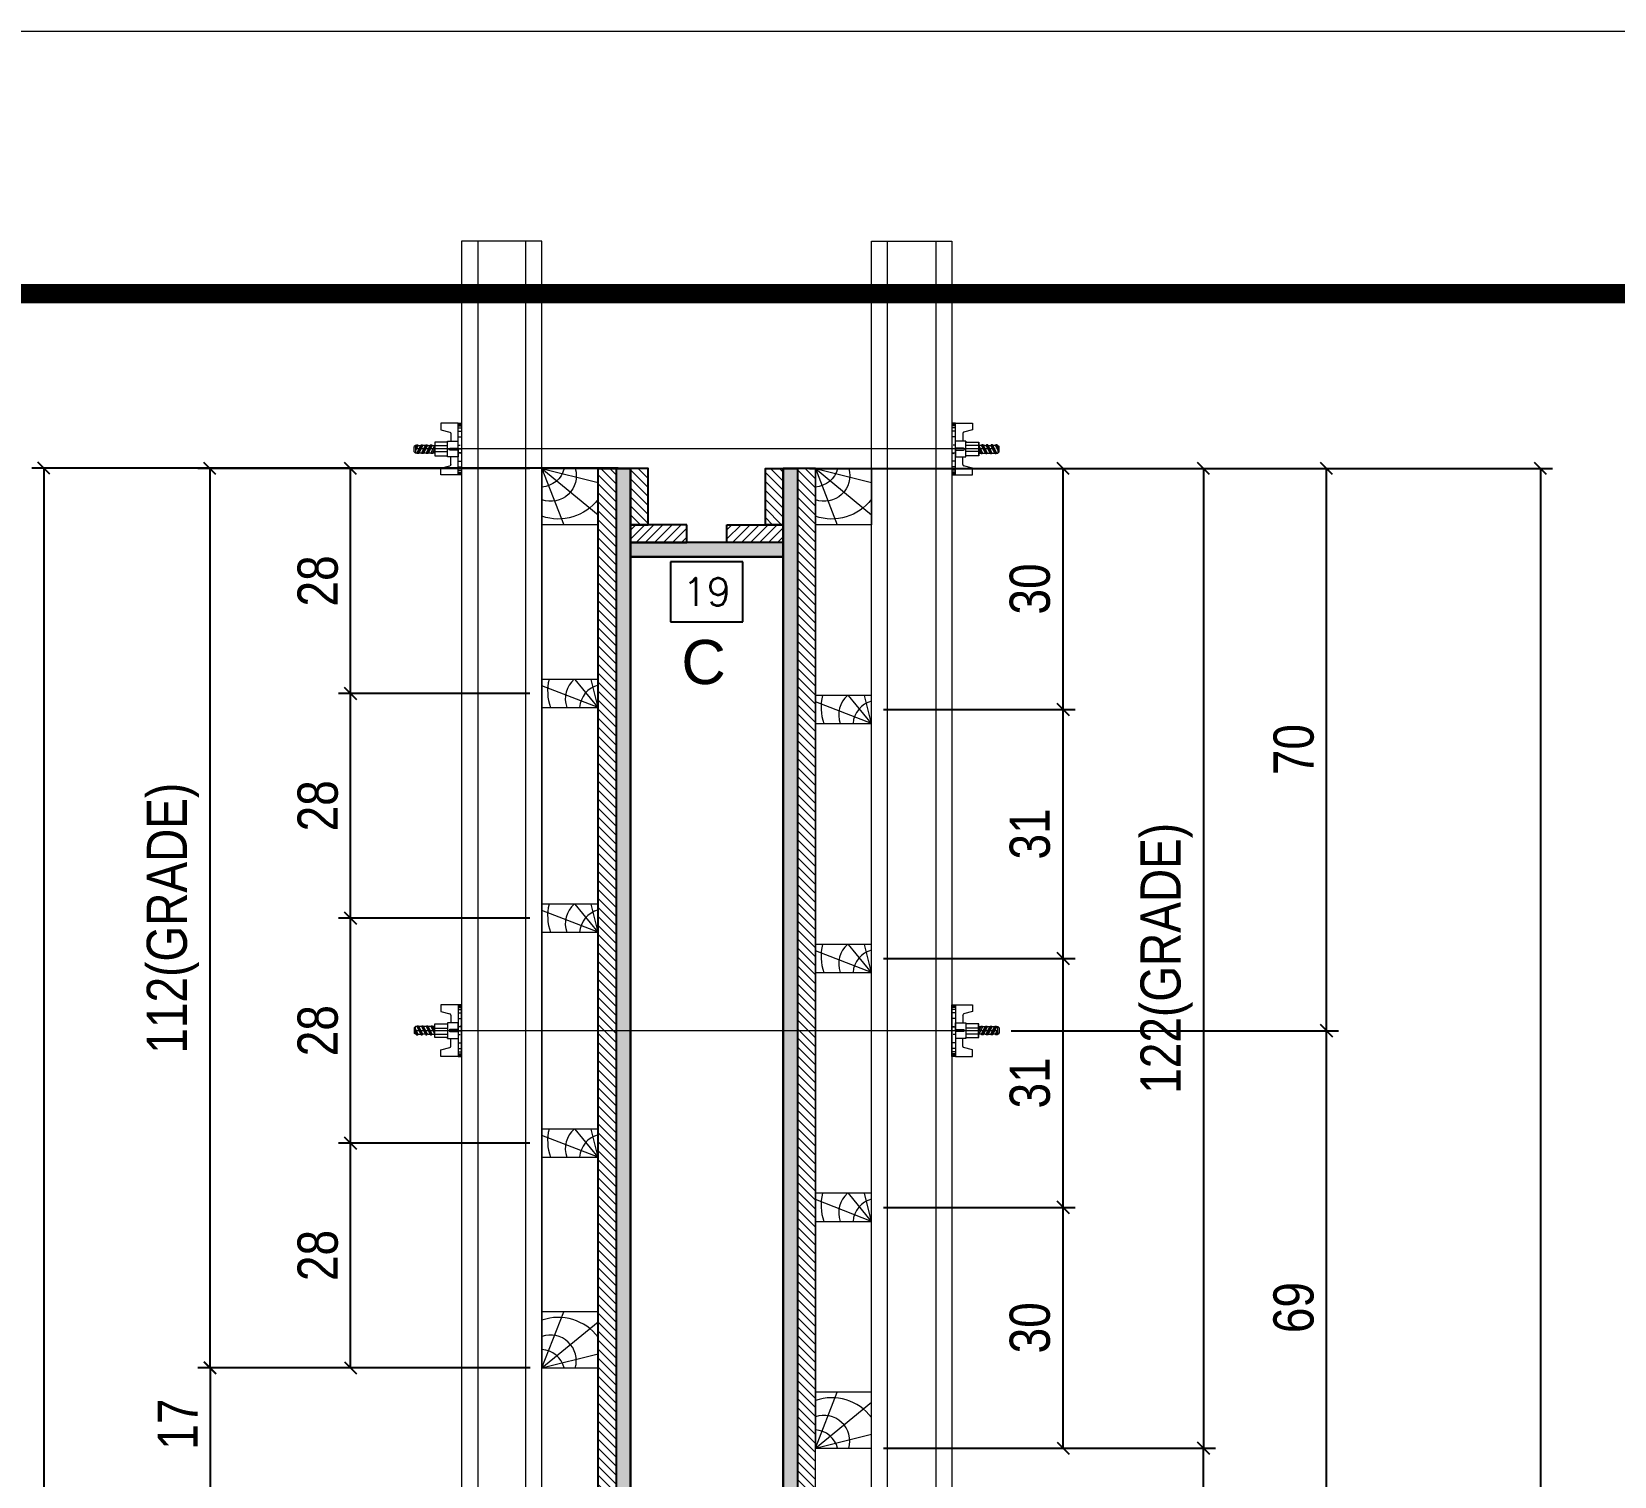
# Model space of a CAD drawing. Header units: millimetres. Extents: x 13777 to 27878, y -21631 to 6985.
# Drawn here: x 20007.9 to 20249.5, y -1275.8 to -1055.3 of the extents above; entities that cross this region are included whole.
import ezdxf
from ezdxf.enums import TextEntityAlignment as Align

# ---------------------------------------------------------------- set-up
doc = ezdxf.new("R2010")
doc.units = ezdxf.units.MM
doc.linetypes.add('DASHED', pattern=[0.75, 0.5, -0.25])
for name, color, linetype in [('CHAPA', 1, 'Continuous'), ('COTA', 241, 'Continuous'), ('F-PILARES-S', 170, 'Continuous'), ('MEIO_PONT', 93, 'Continuous'), ('SARRAFO', 251, 'Continuous'), ('TEXTO_GERAL', 7, 'Continuous')]:
    doc.layers.add(name, color=color, linetype=linetype)
for name, color, linetype, lineweight in [('Folhas', 255, 'Continuous', 9), ('Hachura', 251, 'Continuous', 9), ('Madeira', 126, 'Continuous', 18), ('Perfil Metálico', 224, 'Continuous', 18), ('SARRAFO DE PRESSAO', 251, 'DASHED', 9)]:
    doc.layers.add(name, color=color, linetype=linetype, lineweight=lineweight)
doc.styles.add('ARIAL', font='arial.ttf')
doc.styles.add('COTA TECNICA 2X', font='techl___.ttf', dxfattribs={"height": 10})
doc.styles.add('ROMANS', font='romans.shx')
doc.dimstyles.new('Cota Seção interna', dxfattribs={"dimtxt": 7, "dimasz": 6, "dimexe": 0.18, "dimexo": 2, "dimgap": -4, "dimtad": 3, "dimdec": 1, "dimlfac": 0.5, "dimzin": 12, "dimdsep": 46, "dimtxsty": 'ROMANS', "dimblk": 'ARCHTICK', "dimcen": 0.09, "dimse1": 1, "dimse2": 1, "dimsd1": 1, "dimsd2": 1, "dimclrd": 180, "dimclre": 5, "dimclrt": 1, "dimadec": 0, "dimazin": 3, "dimtfac": 1, "dimtdec": 1, "dimtofl": 0, "dimtmove": 0, "dimatfit": 3, "dimldrblk": 'ARCHTICK', "dimfxl": 1, "dimtolj": 1, "dimtzin": 0, "dimarcsym": 0})
doc.dimstyles.new('SECAO PILAR', dxfattribs={"dimtxt": 10, "dimasz": 3, "dimexe": 3, "dimexo": 3, "dimgap": 3, "dimtad": 1, "dimdec": 1, "dimlfac": 0.5, "dimzin": 12, "dimdsep": 46, "dimtxsty": 'COTA TECNICA 2X', "dimblk1": 'OBLIQUE', "dimblk2": 'OBLIQUE', "dimsah": 1, "dimcen": 0.9, "dimclrd": 256, "dimclre": 256, "dimclrt": 256, "dimadec": 1, "dimazin": 3, "dimtfac": 1, "dimtdec": 1, "dimtmove": 0, "dimatfit": 3, "dimfxl": 1, "dimtolj": 1, "dimtzin": 12, "dimarcsym": 0})

# ---------------------------------------------------------------- blocks, each defined once
blk = doc.blocks.new('9999999999')
at = {"layer": 'Folhas'}
blk.add_lwpolyline([(98138.98, 34190.21), (99623.98, 34190.21), (99623.98, 35240.21), (98138.98, 35240.21)], close=True, dxfattribs=at)
at = {"layer": 'Folhas', "color": 30, "const_width": 3}
blk.add_lwpolyline([(98213.98, 34230.21), (99583.98, 34230.21), (99583.98, 35200.21), (98213.98, 35200.21)], close=True, dxfattribs=at)
blk = doc.blocks.new('PONTALETE')
at = {"layer": 'Madeira'}
for q in [(2.71, 7), (7, 5.76), (7, 1.74)]:
    blk.add_line((0, 0), q, dxfattribs=at)
blk.add_lwpolyline([(0, 0), (7, 0), (7, 7), (0, 7)], close=True, dxfattribs=at)
for centre, radius, start, end in [((2.04, 0.06), 6.23, 37.2818, 109.0913), ((1.09, 0.9), 3.19, 343.603, 109.9847), ((-0.21, -0.78), 3.09, 14.6322, 86.0383)]:
    blk.add_arc(centre, radius, start, end, dxfattribs=at)
blk = doc.blocks.new('MEIO PONTALETE')
at = {"layer": 'Madeira'}
for q in [(2.71, 7), (3.5, 2.88), (3.5, 0.87)]:
    blk.add_line((0, 0), q, dxfattribs=at)
blk.add_lwpolyline([(0, 0), (3.5, 0), (3.5, 7), (0, 7)], close=True, dxfattribs=at)
for centre, radius, start, end in [((2.04, 0.06), 6.23, 76.4499, 109.0913), ((1.09, 0.9), 3.19, 40.9063, 109.9847), ((-0.21, -0.78), 3.09, 14.6322, 86.0383)]:
    blk.add_arc(centre, radius, start, end, dxfattribs=at)
blk = doc.blocks.new('_Oblique')
at = {"color": 0, "linetype": 'ByBlock', "lineweight": -2}
blk.add_line((-0.5, -0.5), (0.5, 0.5), dxfattribs=at)
blk = doc.blocks.new('*D2097')
at = {"layer": 'COTA', "lineweight": -2, "transparency": 16777216}
for p, q in [((573.24, 1202.99), (655.95, 1202.99)), ((652.95, 1202.99), (652.95, 958.98)), ((573.27, 958.98), (655.95, 958.98))]:
    blk.add_line(p, q, dxfattribs=at)
at = {"layer": 'Defpoints', "color": 0, "transparency": 16777216}
for p in [(570.24, 1202.99), (570.27, 958.98), (652.95, 958.98)]:
    blk.add_point(p, dxfattribs=at)
at = {"layer": 'COTA', "lineweight": -2, "transparency": 16777216, "xscale": 3, "yscale": 3, "zscale": 3}
for p, rotation in [((652.95, 1202.99), 90), ((652.95, 958.98), 270)]:
    blk.add_blockref('_Oblique', p, dxfattribs=dict(at, rotation=rotation))
at = {"layer": 'COTA', "transparency": 16777216, "insert": (643.73, 1080.99), "char_height": 10, "attachment_point": 5, "rotation": 90, "style": 'COTA TECNICA 2X'}
blk.add_mtext('\\A1;122(GRADE)', dxfattribs=at)
blk = doc.blocks.new('*D2098')
at = {"layer": 'COTA', "lineweight": -2, "transparency": 16777216}
for p, q in [((573.26, 1142.98), (620.95, 1142.98)), ((617.95, 1080.98), (617.95, 1142.98)), ((573.26, 1080.98), (620.95, 1080.98))]:
    blk.add_line(p, q, dxfattribs=at)
at = {"layer": 'Defpoints', "color": 0, "transparency": 16777216}
for p in [(570.26, 1142.98), (617.95, 1142.98), (570.26, 1080.98)]:
    blk.add_point(p, dxfattribs=at)
at = {"layer": 'COTA', "lineweight": -2, "transparency": 16777216, "xscale": 3, "yscale": 3, "zscale": 3}
for p, rotation in [((617.95, 1142.98), 90), ((617.95, 1080.98), 270)]:
    blk.add_blockref('_Oblique', p, dxfattribs=dict(at, rotation=rotation))
at = {"layer": 'COTA', "transparency": 16777216, "insert": (609.73, 1111.98), "char_height": 10, "attachment_point": 5, "rotation": 90, "style": 'COTA TECNICA 2X'}
blk.add_mtext('\\A1;31', dxfattribs=at)
blk = doc.blocks.new('*D2099')
at = {"layer": 'COTA', "lineweight": -2, "transparency": 16777216}
for p, q in [((573.26, 1202.99), (620.95, 1202.99)), ((617.95, 1142.98), (617.95, 1202.99)), ((573.26, 1142.98), (620.95, 1142.98))]:
    blk.add_line(p, q, dxfattribs=at)
at = {"layer": 'Defpoints', "color": 0, "transparency": 16777216}
for p in [(570.26, 1202.99), (617.95, 1202.99), (570.26, 1142.98)]:
    blk.add_point(p, dxfattribs=at)
at = {"layer": 'COTA', "lineweight": -2, "transparency": 16777216, "xscale": 3, "yscale": 3, "zscale": 3}
for p, rotation in [((617.95, 1202.99), 90), ((617.95, 1142.98), 270)]:
    blk.add_blockref('_Oblique', p, dxfattribs=dict(at, rotation=rotation))
at = {"layer": 'COTA', "transparency": 16777216, "insert": (609.73, 1172.99), "char_height": 10, "attachment_point": 5, "rotation": 90, "style": 'COTA TECNICA 2X'}
blk.add_mtext('\\A1;30', dxfattribs=at)
blk = doc.blocks.new('*D2100')
at = {"layer": 'COTA', "lineweight": -2, "transparency": 16777216}
for p, q in [((573.26, 1018.98), (620.95, 1018.98)), ((617.95, 958.98), (617.95, 1018.98)), ((573.23, 958.98), (620.95, 958.98))]:
    blk.add_line(p, q, dxfattribs=at)
at = {"layer": 'Defpoints', "color": 0, "transparency": 16777216}
for p in [(570.26, 1018.98), (617.95, 1018.98), (570.23, 958.98)]:
    blk.add_point(p, dxfattribs=at)
at = {"layer": 'COTA', "lineweight": -2, "transparency": 16777216, "xscale": 3, "yscale": 3, "zscale": 3}
for p, rotation in [((617.95, 1018.98), 90), ((617.95, 958.98), 270)]:
    blk.add_blockref('_Oblique', p, dxfattribs=dict(at, rotation=rotation))
at = {"layer": 'COTA', "transparency": 16777216, "insert": (609.73, 988.98), "char_height": 10, "attachment_point": 5, "rotation": 90, "style": 'COTA TECNICA 2X'}
blk.add_mtext('\\A1;30', dxfattribs=at)
blk = doc.blocks.new('*D2101')
at = {"layer": 'COTA', "lineweight": -2, "transparency": 16777216}
for p, q in [((573.26, 1080.98), (620.95, 1080.98)), ((617.95, 1018.98), (617.95, 1080.98)), ((573.26, 1018.98), (620.95, 1018.98))]:
    blk.add_line(p, q, dxfattribs=at)
at = {"layer": 'Defpoints', "color": 0, "transparency": 16777216}
for p in [(570.26, 1080.98), (617.95, 1080.98), (570.26, 1018.98)]:
    blk.add_point(p, dxfattribs=at)
at = {"layer": 'COTA', "lineweight": -2, "transparency": 16777216, "xscale": 3, "yscale": 3, "zscale": 3}
for p, rotation in [((617.95, 1080.98), 90), ((617.95, 1018.98), 270)]:
    blk.add_blockref('_Oblique', p, dxfattribs=dict(at, rotation=rotation))
at = {"layer": 'COTA', "transparency": 16777216, "insert": (609.73, 1049.98), "char_height": 10, "attachment_point": 5, "rotation": 90, "style": 'COTA TECNICA 2X'}
blk.add_mtext('\\A1;31', dxfattribs=at)
blk = doc.blocks.new('*D1846')
at = {"layer": 'COTA', "lineweight": -2, "transparency": 16777216}
for p, q in [((26900.21, -3074.81), (26982.9, -3074.81)), ((26979.9, -3112.81), (26979.9, -3074.81)), ((26900.21, -3112.81), (26982.9, -3112.81))]:
    blk.add_line(p, q, dxfattribs=at)
at = {"layer": 'Defpoints', "color": 0, "transparency": 16777216}
for p in [(26897.21, -3074.81), (26979.9, -3074.81), (26897.21, -3112.81)]:
    blk.add_point(p, dxfattribs=at)
at = {"layer": 'COTA', "lineweight": -2, "transparency": 16777216, "xscale": 3, "yscale": 3, "zscale": 3}
for p, rotation in [((26979.9, -3074.81), 90), ((26979.9, -3112.81), 270)]:
    blk.add_blockref('_Oblique', p, dxfattribs=dict(at, rotation=rotation))
at = {"layer": 'COTA', "transparency": 16777216, "insert": (26971.82, -3093.81), "char_height": 10, "attachment_point": 5, "rotation": 90, "style": 'COTA TECNICA 2X'}
blk.add_mtext('\\A1;19', dxfattribs=at)
blk = doc.blocks.new('C')
at = {"layer": 'Hachura', "color": 0}
for p, q in [((0, 3.22), (0, -3.22)), ((0.45, 3.22), (0, 3.22)), ((0.46, 3.16), (0, 3.16)), ((0.46, 3.05), (0, 3.05)), ((0.46, 2.88), (0, 2.88)), ((0, 2.75), (0, -1.16)), ((0.46, 2.65), (0, 2.65)), ((0.46, 2.23), (0, 2.23)), ((0.45, -3.23), (0.45, 3.22)), ((0.45, 3.22), (2.58, 3.22)), ((2.58, 2.39), (1.47, 2.09)), ((2.58, 3.22), (2.58, 2.39)), ((0.46, 1.51), (0, 1.51)), ((0.39, 0.49), (0.17, 0.49)), ((1.74, 0.97), (0.45, 0.97)), ((1.45, 0.1), (0.45, 0.1)), ((1.35, 1.94), (1.35, 0.96)), ((1.74, -0.97), (1.74, 0.97)), ((1.74, 0.97), (1.74, 0.84)), ((1.74, 0.97), (1.74, 0.84)), ((1.74, 0.84), (3.35, 0.84)), ((3.35, 0.45), (1.74, 0.45)), ((3.32, 0.84), (3.32, -0.84)), ((3.35, 0.84), (3.35, -0.84)), ((3.68, 0.45), (3.35, 0.45)), ((3.84, -0.52), (3.35, 0.45)), ((3.35, 0.06), (3.67, -0.57)), ((3.68, 0.45), (4.16, -0.52)), ((3.72, 0.5), (4.25, -0.57)), ((4.37, -0.55), (3.83, 0.53)), ((4.15, 0.45), (3.93, 0.45)), ((4.42, -0.52), (3.93, 0.45)), ((4.15, 0.45), (4.26, 0.45)), ((4.26, 0.45), (4.74, -0.52)), ((4.3, 0.5), (4.83, -0.57)), ((4.95, -0.55), (4.41, 0.53)), ((4.51, 0.45), (4.84, 0.45)), ((5, -0.52), (4.51, 0.45)), ((4.84, 0.45), (5.32, -0.52)), ((4.88, 0.5), (5.41, -0.57)), ((5.53, -0.55), (4.99, 0.53)), ((5.58, -0.52), (5.09, 0.45)), ((5.42, 0.45), (5.09, 0.45)), ((5.58, -0.52), (5.09, 0.45)), ((5.42, 0.45), (5.74, -0.19)), ((5.46, 0.5), (5.74, -0.07)), ((5.74, 0.19), (5.57, 0.53)), ((5.74, 0.32), (5.68, 0.45)), ((5.68, 0.45), (5.74, 0.45)), ((5.74, 0.45), (5.9, 0.29)), ((5.74, 0.45), (5.74, -0.52)), ((5.9, -0.36), (5.9, 0.29)), ((0.45, 0), (0, 0)), ((0.46, -1.52), (0, -1.52)), ((0.08, -0.48), (0.29, -0.48)), ((0.29, -0.48), (0.4, -0.48)), ((0.45, 0), (0.45, -0.97)), ((0.45, -0.16), (1.45, -0.16)), ((0.45, -0.65), (0.45, -0.32)), ((0.45, -3.23), (0.45, -0.65)), ((0.45, -0.97), (1.74, -0.97)), ((1.35, -1.94), (1.35, -0.97)), ((3.35, -0.32), (1.74, -0.32)), ((3.35, -0.84), (1.74, -0.84)), ((3.35, -0.07), (3.58, -0.52)), ((3.35, -0.52), (3.58, -0.52)), ((3.84, -0.52), (4.16, -0.52)), ((4.42, -0.52), (4.74, -0.52)), ((4.63, -0.52), (4.74, -0.52)), ((5, -0.52), (5.32, -0.52)), ((5.58, -0.52), (5.74, -0.52)), ((5.74, -0.52), (5.9, -0.36)), ((5.74, -0.52), (5.74, -0.52)), ((0.46, -2.23), (0, -2.23)), ((0.46, -2.65), (0, -2.65)), ((0.46, -2.88), (0, -2.88)), ((0.46, -3.05), (0, -3.05)), ((0.46, -3.16), (0, -3.16)), ((0, -3.22), (2.57, -3.22)), ((2.58, -2.39), (1.47, -2.1)), ((2.58, -3.23), (2.58, -2.39))]:
    blk.add_line(p, q, dxfattribs=at)
for centre, radius, start, end in [((1.52, 1.94), 0.161, 104.7436, 180), ((1.44, -0.03), 0.129, 272.695, 87.305), ((3.81, 0.39), 0.143, 25.5688, 154.4312), ((4.39, 0.39), 0.143, 25.5688, 154.4312), ((4.97, 0.39), 0.143, 25.5688, 154.4312), ((5.55, 0.39), 0.143, 25.5688, 154.4312), ((0.17, -0.37), 0.174, 221.744, 317.8592), ((1.52, -1.94), 0.161, 180, 255.2564), ((3.71, -0.4), 0.174, 222.1408, 318.256), ((4.29, -0.4), 0.174, 222.1408, 318.256), ((4.87, -0.4), 0.174, 222.1408, 318.256), ((5.45, -0.4), 0.174, 222.1408, 318.256), ((5.61, -0.4), 0.174, 317.8592, 318.256)]:
    blk.add_arc(centre, radius, start, end, dxfattribs=at)
blk = doc.blocks.new('*D2047')
at = {"layer": 'COTA', "linetype": 'ByBlock', "lineweight": -2, "transparency": 16777216}
for p, q in [((554.82, 1202.98), (739.87, 1202.98)), ((736.87, 1202.98), (736.87, 145.98)), ((573.22, 145.98), (739.87, 145.98))]:
    blk.add_line(p, q, dxfattribs=at)
at = {"layer": 'Defpoints', "color": 0, "linetype": 'ByBlock', "transparency": 16777216}
for p in [(551.82, 1202.98), (570.22, 145.98), (736.87, 145.98)]:
    blk.add_point(p, dxfattribs=at)
at = {"layer": 'COTA', "linetype": 'ByBlock', "lineweight": -2, "transparency": 16777216, "xscale": 3, "yscale": 3, "zscale": 3}
for p, rotation in [((736.87, 1202.98), 90), ((736.87, 145.98), 270)]:
    blk.add_blockref('_Oblique', p, dxfattribs=dict(at, rotation=rotation))
at = {"layer": 'COTA', "linetype": 'ByBlock', "transparency": 16777216, "insert": (728.74, 674.48), "char_height": 10, "attachment_point": 5, "rotation": 90, "style": 'COTA TECNICA 2X'}
blk.add_mtext('\\A1;528.5 PAINEL', dxfattribs=at)
blk = doc.blocks.new('*D2048')
at = {"layer": 'COTA', "lineweight": -2, "transparency": 16777216}
for p, q in [((485.19, 1202.99), (402.48, 1202.99)), ((405.48, 1202.99), (405.48, 978.98)), ((485.16, 978.98), (402.48, 978.98))]:
    blk.add_line(p, q, dxfattribs=at)
at = {"layer": 'Defpoints', "color": 0, "transparency": 16777216}
for p in [(488.19, 1202.99), (405.48, 978.98), (488.16, 978.98)]:
    blk.add_point(p, dxfattribs=at)
at = {"layer": 'COTA', "lineweight": -2, "transparency": 16777216, "xscale": 3, "yscale": 3, "zscale": 3}
for p, rotation in [((405.48, 1202.99), 90), ((405.48, 978.98), 270)]:
    blk.add_blockref('_Oblique', p, dxfattribs=dict(at, rotation=rotation))
at = {"layer": 'COTA', "transparency": 16777216, "insert": (396.26, 1090.99), "char_height": 10, "attachment_point": 5, "rotation": 90, "style": 'COTA TECNICA 2X'}
blk.add_mtext('\\A1;112(GRADE)', dxfattribs=at)
blk = doc.blocks.new('*D2049')
at = {"layer": 'COTA', "lineweight": -2, "transparency": 16777216}
for p, q in [((485.17, 1146.98), (437.48, 1146.98)), ((440.48, 1090.98), (440.48, 1146.98)), ((485.17, 1090.98), (437.48, 1090.98))]:
    blk.add_line(p, q, dxfattribs=at)
at = {"layer": 'Defpoints', "color": 0, "transparency": 16777216}
for p in [(440.48, 1146.98), (488.17, 1146.98), (488.17, 1090.98)]:
    blk.add_point(p, dxfattribs=at)
at = {"layer": 'COTA', "lineweight": -2, "transparency": 16777216, "xscale": 3, "yscale": 3, "zscale": 3}
for p, rotation in [((440.48, 1146.98), 90), ((440.48, 1090.98), 270)]:
    blk.add_blockref('_Oblique', p, dxfattribs=dict(at, rotation=rotation))
at = {"layer": 'COTA', "transparency": 16777216, "insert": (432.38, 1118.98), "char_height": 10, "attachment_point": 5, "rotation": 90, "style": 'COTA TECNICA 2X'}
blk.add_mtext('\\A1;28', dxfattribs=at)
blk = doc.blocks.new('*D2050')
at = {"layer": 'COTA', "lineweight": -2, "transparency": 16777216}
for p, q in [((485.17, 1202.99), (437.48, 1202.99)), ((440.48, 1146.98), (440.48, 1202.99)), ((485.17, 1146.98), (437.48, 1146.98))]:
    blk.add_line(p, q, dxfattribs=at)
at = {"layer": 'Defpoints', "color": 0, "transparency": 16777216}
for p in [(440.48, 1202.99), (488.17, 1202.99), (488.17, 1146.98)]:
    blk.add_point(p, dxfattribs=at)
at = {"layer": 'COTA', "lineweight": -2, "transparency": 16777216, "xscale": 3, "yscale": 3, "zscale": 3}
for p, rotation in [((440.48, 1202.99), 90), ((440.48, 1146.98), 270)]:
    blk.add_blockref('_Oblique', p, dxfattribs=dict(at, rotation=rotation))
at = {"layer": 'COTA', "transparency": 16777216, "insert": (432.38, 1174.99), "char_height": 10, "attachment_point": 5, "rotation": 90, "style": 'COTA TECNICA 2X'}
blk.add_mtext('\\A1;28', dxfattribs=at)
blk = doc.blocks.new('*D2051')
at = {"layer": 'COTA', "lineweight": -2, "transparency": 16777216}
for p, q in [((485.17, 1034.98), (437.48, 1034.98)), ((440.48, 978.98), (440.48, 1034.98)), ((485.2, 978.98), (437.48, 978.98))]:
    blk.add_line(p, q, dxfattribs=at)
at = {"layer": 'Defpoints', "color": 0, "transparency": 16777216}
for p in [(440.48, 1034.98), (488.17, 1034.98), (488.2, 978.98)]:
    blk.add_point(p, dxfattribs=at)
at = {"layer": 'COTA', "lineweight": -2, "transparency": 16777216, "xscale": 3, "yscale": 3, "zscale": 3}
for p, rotation in [((440.48, 1034.98), 90), ((440.48, 978.98), 270)]:
    blk.add_blockref('_Oblique', p, dxfattribs=dict(at, rotation=rotation))
at = {"layer": 'COTA', "transparency": 16777216, "insert": (432.38, 1006.98), "char_height": 10, "attachment_point": 5, "rotation": 90, "style": 'COTA TECNICA 2X'}
blk.add_mtext('\\A1;28', dxfattribs=at)
blk = doc.blocks.new('*D2052')
at = {"layer": 'COTA', "lineweight": -2, "transparency": 16777216}
for p, q in [((485.17, 1090.98), (437.48, 1090.98)), ((440.48, 1034.98), (440.48, 1090.98)), ((485.17, 1034.98), (437.48, 1034.98))]:
    blk.add_line(p, q, dxfattribs=at)
at = {"layer": 'Defpoints', "color": 0, "transparency": 16777216}
for p in [(440.48, 1090.98), (488.17, 1090.98), (488.17, 1034.98)]:
    blk.add_point(p, dxfattribs=at)
at = {"layer": 'COTA', "lineweight": -2, "transparency": 16777216, "xscale": 3, "yscale": 3, "zscale": 3}
for p, rotation in [((440.48, 1090.98), 90), ((440.48, 1034.98), 270)]:
    blk.add_blockref('_Oblique', p, dxfattribs=dict(at, rotation=rotation))
at = {"layer": 'COTA', "transparency": 16777216, "insert": (432.38, 1062.98), "char_height": 10, "attachment_point": 5, "rotation": 90, "style": 'COTA TECNICA 2X'}
blk.add_mtext('\\A1;28', dxfattribs=at)
blk = doc.blocks.new('*D1849')
at = {"layer": 'COTA', "lineweight": -2, "transparency": 16777216}
for p, q in [((26812.12, -3054.81), (26729.47, -3054.81)), ((26732.47, -3054.81), (26732.47, -3088.81)), ((26812.17, -3088.81), (26729.47, -3088.81))]:
    blk.add_line(p, q, dxfattribs=at)
at = {"layer": 'Defpoints', "color": 0, "transparency": 16777216}
for p in [(26815.12, -3054.81), (26732.47, -3088.81), (26815.17, -3088.81)]:
    blk.add_point(p, dxfattribs=at)
at = {"layer": 'COTA', "lineweight": -2, "transparency": 16777216, "xscale": 3, "yscale": 3, "zscale": 3}
for p, rotation in [((26732.47, -3054.81), 90), ((26732.47, -3088.81), 270)]:
    blk.add_blockref('_Oblique', p, dxfattribs=dict(at, rotation=rotation))
at = {"layer": 'COTA', "transparency": 16777216, "insert": (26724.4, -3068.81), "char_height": 10, "attachment_point": 5, "rotation": 90, "style": 'COTA TECNICA 2X'}
blk.add_mtext('\\A1;17', dxfattribs=at)
blk = doc.blocks.new('*D2068')
at = {"layer": 'COTA', "color": 180, "lineweight": -2, "transparency": 16777216}
for p, q in [((526.69, 748.98), (511.69, 748.98)), ((511.69, 748.98), (511.69, 712.98)), ((526.69, 712.98), (526.69, 748.98)), ((511.69, 712.98), (526.69, 712.98))]:
    blk.add_line(p, q, dxfattribs=at)
at = {"layer": 'Defpoints', "color": 0, "transparency": 16777216}
for p in [(510.22, 1180.98), (530.69, 1180.98), (510.22, 193.98)]:
    blk.add_point(p, dxfattribs=at)
at = {"layer": 'COTA', "color": 1, "transparency": 16777216, "insert": (519.19, 730.98), "char_height": 7, "attachment_point": 5, "rotation": 90, "style": 'ROMANS'}
blk.add_mtext('\\A1;493.5', dxfattribs=at)
blk = doc.blocks.new('_ArchTick')
at = {"color": 0, "linetype": 'ByBlock', "const_width": 0.15}
blk.add_lwpolyline([(-0.5, -0.5), (0.5, 0.5)], dxfattribs=at)
blk = doc.blocks.new('*D2069')
at = {"layer": 'COTA', "linetype": 'ByBlock', "lineweight": -2, "transparency": 16777216}
for p, q in [((507.17, 1203.06), (361.1, 1203.06)), ((364.1, 1203.06), (364.1, 201.98)), ((507.22, 201.98), (361.1, 201.98))]:
    blk.add_line(p, q, dxfattribs=at)
at = {"layer": 'Defpoints', "color": 0, "linetype": 'ByBlock', "transparency": 16777216}
for p in [(510.17, 1203.06), (364.1, 201.98), (510.22, 201.98)]:
    blk.add_point(p, dxfattribs=at)
at = {"layer": 'COTA', "linetype": 'ByBlock', "lineweight": -2, "transparency": 16777216, "xscale": 3, "yscale": 3, "zscale": 3}
for p, rotation in [((364.1, 1203.06), 90), ((364.1, 201.98), 270)]:
    blk.add_blockref('_Oblique', p, dxfattribs=dict(at, rotation=rotation))
at = {"layer": 'COTA', "linetype": 'ByBlock', "transparency": 16777216, "insert": (355.99, 702.52), "char_height": 10, "attachment_point": 5, "rotation": 90, "style": 'COTA TECNICA 2X'}
blk.add_mtext('\\A1;500.5 PAINEL', dxfattribs=at)
blk = doc.blocks.new('*D2123')
at = {"layer": 'COTA', "lineweight": -2, "transparency": 16777216}
for p, q in [((605.06, 1062.98), (686.53, 1062.98)), ((683.53, 925.05), (683.53, 1062.98)), ((605.06, 925.05), (686.53, 925.05))]:
    blk.add_line(p, q, dxfattribs=at)
at = {"layer": 'Defpoints', "color": 0, "transparency": 16777216}
for p in [(602.06, 1062.98), (683.53, 1062.98), (602.06, 925.05)]:
    blk.add_point(p, dxfattribs=at)
at = {"layer": 'COTA', "lineweight": -2, "transparency": 16777216, "xscale": 3, "yscale": 3, "zscale": 3}
for p, rotation in [((683.53, 1062.98), 90), ((683.53, 925.05), 270)]:
    blk.add_blockref('_Oblique', p, dxfattribs=dict(at, rotation=rotation))
at = {"layer": 'COTA', "transparency": 16777216, "insert": (675.4, 994.02), "char_height": 10, "attachment_point": 5, "rotation": 90, "style": 'COTA TECNICA 2X'}
blk.add_mtext('\\A1;69', dxfattribs=at)
blk = doc.blocks.new('*D2124')
at = {"layer": 'COTA', "lineweight": -2, "transparency": 16777216}
for p, q in [((573.26, 1202.98), (686.53, 1202.98)), ((683.53, 1062.98), (683.53, 1202.98)), ((605.06, 1062.98), (686.53, 1062.98))]:
    blk.add_line(p, q, dxfattribs=at)
at = {"layer": 'Defpoints', "color": 0, "transparency": 16777216}
for p in [(570.26, 1202.98), (683.53, 1202.98), (602.06, 1062.98)]:
    blk.add_point(p, dxfattribs=at)
at = {"layer": 'COTA', "lineweight": -2, "transparency": 16777216, "xscale": 3, "yscale": 3, "zscale": 3}
for p, rotation in [((683.53, 1202.98), 90), ((683.53, 1062.98), 270)]:
    blk.add_blockref('_Oblique', p, dxfattribs=dict(at, rotation=rotation))
at = {"layer": 'COTA', "transparency": 16777216, "insert": (675.43, 1132.98), "char_height": 10, "attachment_point": 5, "rotation": 90, "style": 'COTA TECNICA 2X'}
blk.add_mtext('\\A1;70', dxfattribs=at)
blk = doc.blocks.new('*D2125')
at = {"layer": 'COTA', "color": 180, "lineweight": -2, "transparency": 16777216}
for p, q in [((538.22, 1179.77), (520.22, 1179.77)), ((520.22, 1179.77), (520.22, 1164.77)), ((538.22, 1164.77), (538.22, 1179.77)), ((520.22, 1164.77), (538.22, 1164.77))]:
    blk.add_line(p, q, dxfattribs=at)
at = {"layer": 'Defpoints', "color": 0, "transparency": 16777216}
for p in [(510.22, 1180.98), (548.22, 1180.98), (548.22, 1160.77)]:
    blk.add_point(p, dxfattribs=at)
at = {"layer": 'COTA', "color": 1, "transparency": 16777216, "insert": (529.22, 1172.27), "char_height": 7, "attachment_point": 5, "style": 'ROMANS'}
blk.add_mtext('\\A1;19', dxfattribs=at)
blk = doc.blocks.new('*D2126')
at = {"layer": 'COTA', "color": 180, "lineweight": -2, "transparency": 16777216}
for p, q in [((546.55, 681.48), (531.55, 681.48)), ((531.55, 681.48), (531.55, 645.48)), ((546.55, 645.48), (546.55, 681.48)), ((531.55, 645.48), (546.55, 645.48))]:
    blk.add_line(p, q, dxfattribs=at)
at = {"layer": 'Defpoints', "color": 0, "transparency": 16777216}
for p in [(548.22, 1180.98), (548.22, 145.98), (550.55, 145.98)]:
    blk.add_point(p, dxfattribs=at)
at = {"layer": 'COTA', "color": 1, "transparency": 16777216, "insert": (539.05, 663.48), "char_height": 7, "attachment_point": 5, "rotation": 90, "style": 'ROMANS'}
blk.add_mtext('\\A1;517.5', dxfattribs=at)
blk = doc.blocks.new('A$C949c2cf0')
at = {"layer": 'Hachura'}
h = blk.add_hatch(dxfattribs=at)
h.set_pattern_fill('ANSI31', color=256, scale=0.5, angle=270, style=0)
h.set_pattern_definition([(315, (23033.6786, -8296.495), (1.12253202, 1.12253202), [])])
h.paths.add_polyline_path([(506.62, 201.98), (502.22, 201.98), (502.22, 1202.98), (506.62, 1202.98)])
h = blk.add_hatch(color=256, dxfattribs=at)
h.dxf.hatch_style = 1
h.paths.add_polyline_path([(510.22, 201.98), (510.22, 1202.98), (506.62, 1202.98), (506.62, 201.98)])
h = blk.add_hatch(dxfattribs=at)
h.set_pattern_fill('ANSI31', color=256, scale=0.5, angle=270, style=0)
h.set_pattern_definition([(315, (23025.6786, -8245.495), (1.12253202, 1.12253202), [])])
h.paths.add_polyline_path([(514.62, 1188.98), (510.22, 1188.98), (510.22, 1202.98), (514.62, 1202.98)])
h = blk.add_hatch(dxfattribs=at)
h.set_pattern_fill('ANSI31', color=256, scale=0.5, angle=270, style=0)
h.set_pattern_definition([(315, (23013.6786, -8245.495), (1.12253202, 1.12253202), [])])
h.paths.add_polyline_path([(543.82, 1188.98), (548.22, 1188.98), (548.22, 1202.98), (543.82, 1202.98)])
h = blk.add_hatch(color=256, dxfattribs=at)
h.dxf.hatch_style = 1
h.paths.add_polyline_path([(548.22, 145.98), (548.22, 1202.98), (551.82, 1202.98), (551.82, 145.98)])
h = blk.add_hatch(dxfattribs=at)
h.set_pattern_fill('ANSI31', color=256, scale=0.5, angle=270, style=0)
h.set_pattern_definition([(315, (23021.6786, -8296.495), (1.12253202, 1.12253202), [])])
h.paths.add_polyline_path([(551.84, 145.98), (556.24, 145.98), (556.22, 1202.98), (551.82, 1202.98)])
h = blk.add_hatch(dxfattribs=at)
h.set_pattern_fill('ANSI31', color=256, scale=0.5, angle=360, style=0)
h.set_pattern_definition([(45, (9267.8223, 23788.265), (-1.12253202, 1.12253202), [])])
h.paths.add_polyline_path([(510.22, 1184.58), (510.22, 1188.98), (524.22, 1188.98), (524.22, 1184.58)])
h = blk.add_hatch(dxfattribs=at)
h.set_pattern_fill('ANSI31', color=256, scale=0.5, angle=360, style=0)
h.set_pattern_definition([(45, (9255.8223, 23788.265), (-1.12253202, 1.12253202), [])])
h.paths.add_polyline_path([(548.22, 1184.58), (548.22, 1188.98), (534.22, 1188.98), (534.22, 1184.58)])
h = blk.add_hatch(color=256, dxfattribs=at)
h.dxf.hatch_style = 1
h.paths.add_polyline_path([(510.22, 1184.58), (510.22, 1180.98), (548.22, 1180.98), (548.22, 1184.58)])
at = {"layer": 'CHAPA'}
for points in [[(510.22, 201.98), (510.22, 1202.98), (506.62, 1202.98), (506.62, 201.98)], [(548.22, 145.98), (548.22, 1202.98), (551.82, 1202.98), (551.82, 145.98)], [(510.22, 1184.58), (510.22, 1180.98), (548.22, 1180.98), (548.22, 1184.58)]]:
    blk.add_lwpolyline(points, close=True, dxfattribs=at)
at = {"layer": 'F-PILARES-S', "linetype": 'Continuous'}
blk.add_lwpolyline([(548.22, 145.98), (548.22, 1180.98), (510.22, 1180.98), (510.22, 193.98), (72.22, 193.98), (72.22, 145.98), (548.22, 145.98)], dxfattribs=at)
at = {"layer": 'Hachura'}
for p, q in [((601.06, 1207.85), (456.69, 1207.85)), ((601.74, 1062.98), (456.7, 1062.98))]:
    blk.add_line(p, q, dxfattribs=at)
blk.add_lwpolyline([(556.26, 1202.98), (551.82, 1202.98), (551.82, 145.98), (556.26, 145.98)], close=True, dxfattribs=at)
at = {"layer": 'Madeira'}
for points in [[(502.17, 1202.98), (488.17, 1202.98), (488.17, 978.98), (502.17, 978.98)], [(570.26, 1202.98), (556.26, 1202.98), (556.26, 958.98), (570.26, 958.98)]]:
    blk.add_lwpolyline(points, close=True, dxfattribs=at)
at = {"layer": 'Perfil Metálico'}
for points in [[(488.17, 1259.63), (468.17, 1259.63), (468.17, 201.98), (488.17, 201.98)], [(472.17, 201.98), (484.17, 201.98), (484.17, 1259.63), (472.17, 1259.63)], [(570.26, 1259.63), (590.26, 1259.63), (590.26, 70.63), (570.26, 70.63)], [(586.26, 70.63), (574.26, 70.63), (574.26, 1259.63), (586.26, 1259.63)]]:
    blk.add_lwpolyline(points, close=True, dxfattribs=at)
at = {"layer": 'SARRAFO'}
blk.add_line((502.22, 201.98), (502.17, 1202.98), dxfattribs=at)
for points in [[(502.17, 1202.98), (510.22, 1202.98), (510.22, 201.98), (502.22, 201.98)], [(556.26, 1202.98), (548.22, 1202.98), (548.22, 145.98), (556.22, 145.98)]]:
    blk.add_lwpolyline(points, dxfattribs=at)
for points in [[(510.22, 1202.98), (510.22, 1188.98), (514.62, 1188.98), (514.62, 1202.98)], [(548.22, 1202.98), (548.22, 1188.98), (543.82, 1188.98), (543.82, 1202.98)], [(524.22, 1188.98), (510.22, 1188.98), (510.22, 1184.58), (524.22, 1184.58)], [(534.22, 1188.98), (548.22, 1188.98), (548.22, 1184.58), (534.22, 1184.58)]]:
    blk.add_lwpolyline(points, close=True, dxfattribs=at)
at = {"layer": 'Hachura', "linetype": 'Continuous', "yscale": 2, "zscale": 2}
for p, xscale in [((468.17, 1207.85), -2), ((590.26, 1207.85), 2)]:
    blk.add_blockref('C', p, dxfattribs=dict(at, xscale=xscale))
at = {"layer": 'Hachura', "linetype": 'Continuous', "yscale": 2, "zscale": 2, "rotation": 180}
for p, xscale in [((468.17, 1062.98), 2), ((590.26, 1062.97), -2)]:
    blk.add_blockref('C', p, dxfattribs=dict(at, xscale=xscale))
at = {"layer": 'MEIO_PONT'}
for name, p, xscale, yscale, zscale, rotation in [('PONTALETE', (488.17, 1202.98), -2, 2, 2, 180), ('PONTALETE', (556.26, 1202.98), -2, 2, 2, 180), ('MEIO PONTALETE', (502.17, 1143.48), 1.999999997962732, 1.999999997962732, 1.999999997962732, 90), ('MEIO PONTALETE', (570.26, 1139.48), 1.999999997962732, 1.999999997962732, 1.999999997962732, 90), ('MEIO PONTALETE', (502.17, 1087.48), 1.999999997962732, 1.999999997962732, 1.999999997962732, 90), ('MEIO PONTALETE', (570.26, 1077.48), 1.999999997962732, 1.999999997962732, 1.999999997962732, 90), ('MEIO PONTALETE', (502.17, 1031.48), 1.999999997962732, 1.999999997962732, 1.999999997962732, 90), ('MEIO PONTALETE', (570.26, 1015.48), 1.999999997962732, 1.999999997962732, 1.999999997962732, 90)]:
    blk.add_blockref(name, p, dxfattribs=dict(at, xscale=xscale, yscale=yscale, zscale=zscale, rotation=rotation))
at = {"layer": 'MEIO_PONT', "xscale": 2, "yscale": 2, "zscale": 2}
for p in [(488.17, 978.98), (556.26, 958.98)]:
    blk.add_blockref('PONTALETE', p, dxfattribs=at)
at = {"layer": 'TEXTO_GERAL', "style": 'ARIAL'}
blk.add_text('C', height=11, dxfattribs=at).set_placement((528.43, 1154.8), align=Align.MIDDLE_CENTER)
at = {"layer": 'COTA', "linetype": 'ByBlock'}
for base, p1, p2, picture, middle in [((364.1, 201.98), (510.17, 1203.06), (510.22, 201.98), '*D2069', (355.99, 702.52)), ((736.87, 145.98), (551.82, 1202.98), (570.22, 145.98), '*D2047', (728.74, 674.48))]:
    dim = blk.add_linear_dim(base=base, p1=p1, p2=p2, angle=270, text='<> PAINEL', dimstyle='SECAO PILAR', override={"dimtmove": 1}, dxfattribs=at)
    dim.commit()
    dim.dimension.update_dxf_attribs({"geometry": picture, "text_midpoint": middle})
at = {"layer": 'COTA'}
for base, p1, p2, picture, middle in [((405.48, 978.98), (488.19, 1202.99), (488.16, 978.98), '*D2048', (396.26, 1090.99)), ((652.95, 958.98), (570.24, 1202.99), (570.27, 958.98), '*D2097', (643.73, 1080.99))]:
    dim = blk.add_linear_dim(base=base, p1=p1, p2=p2, angle=90, text='<>(GRADE)', dimstyle='SECAO PILAR', dxfattribs=at)
    dim.commit()
    dim.dimension.update_dxf_attribs({"geometry": picture, "text_midpoint": middle})
for base, p1, p2, picture, middle in [((440.48, 1202.99), (488.17, 1146.98), (488.17, 1202.99), '*D2050', (432.38, 1174.99)), ((617.95, 1202.99), (570.26, 1142.98), (570.26, 1202.99), '*D2099', (609.73, 1172.99)), ((440.48, 1146.98), (488.17, 1090.98), (488.17, 1146.98), '*D2049', (432.38, 1118.98)), ((617.95, 1142.98), (570.26, 1080.98), (570.26, 1142.98), '*D2098', (609.73, 1111.98)), ((440.48, 1090.98), (488.17, 1034.98), (488.17, 1090.98), '*D2052', (432.38, 1062.98)), ((617.95, 1080.98), (570.26, 1018.98), (570.26, 1080.98), '*D2101', (609.73, 1049.98)), ((440.48, 1034.98), (488.2, 978.98), (488.17, 1034.98), '*D2051', (432.38, 1006.98)), ((617.95, 1018.98), (570.23, 958.98), (570.26, 1018.98), '*D2100', (609.73, 988.98))]:
    dim = blk.add_linear_dim(base=base, p1=p1, p2=p2, angle=90, dimstyle='SECAO PILAR', dxfattribs=at)
    dim.commit()
    dim.dimension.update_dxf_attribs({"geometry": picture, "text_midpoint": middle})
for base, p1, p2, picture, middle in [((683.53, 1202.98), (602.06, 1062.98), (570.26, 1202.98), '*D2124', (675.43, 1132.98)), ((683.53, 1062.98), (602.06, 925.05), (602.06, 1062.98), '*D2123', (675.4, 994.02))]:
    dim = blk.add_linear_dim(base=base, p1=p1, p2=p2, angle=90, dimstyle='SECAO PILAR', override={"dimtmove": 1}, dxfattribs=at)
    dim.commit()
    dim.dimension.update_dxf_attribs({"geometry": picture, "text_midpoint": middle})
for base, p1, p2, picture, middle in [((530.69, 1180.98), (510.22, 193.98), (510.22, 1180.98), '*D2068', (530.69, 730.98)), ((550.55, 145.98), (548.22, 1180.98), (548.22, 145.98), '*D2126', (550.55, 663.48))]:
    dim = blk.add_linear_dim(base=base, p1=p1, p2=p2, angle=90, dimstyle='Cota Seção interna', dxfattribs=at)
    dim.commit()
    dim.dimension.update_dxf_attribs({"geometry": picture, "text_midpoint": middle, "dimtype": 160})
dim = blk.add_linear_dim(base=(548.22, 1160.77), p1=(510.22, 1180.98), p2=(548.22, 1180.98), dimstyle='Cota Seção interna', dxfattribs=at)
dim.commit()
dim.dimension.update_dxf_attribs({"geometry": '*D2125', "text_midpoint": (529.22, 1160.77), "dimtype": 160})
for base, p1, p2, picture, middle in [((405.52, 944.98), (488.17, 978.98), (488.22, 944.98), '*D1849', (405.52, 964.98)), ((652.95, 958.98), (570.26, 920.98), (570.26, 958.98), '*D1846', (652.95, 939.98))]:
    dim = blk.add_linear_dim(base=base, p1=p1, p2=p2, angle=90, dimstyle='SECAO PILAR', dxfattribs=at)
    dim.commit()
    dim.dimension.update_dxf_attribs({"geometry": picture, "text_midpoint": middle, "dimtype": 128, "insert": (-26326.95, 4033.8)})

msp = doc.modelspace()

# ---------------------------------------------------------------- block references
at = {"xscale": 0.612860368711651, "yscale": 0.612860368711651, "zscale": 0.612860368711651}
msp.add_blockref('A$C949c2cf0', (19786.6, -1859.24), dxfattribs=at)
at = {"layer": 'SARRAFO DE PRESSAO', "color": 6, "linetype": 'ByBlock'}
msp.add_blockref('9999999999', (-78930.01, -36295.5), dxfattribs=at)

doc.saveas('drawing.dxf')
